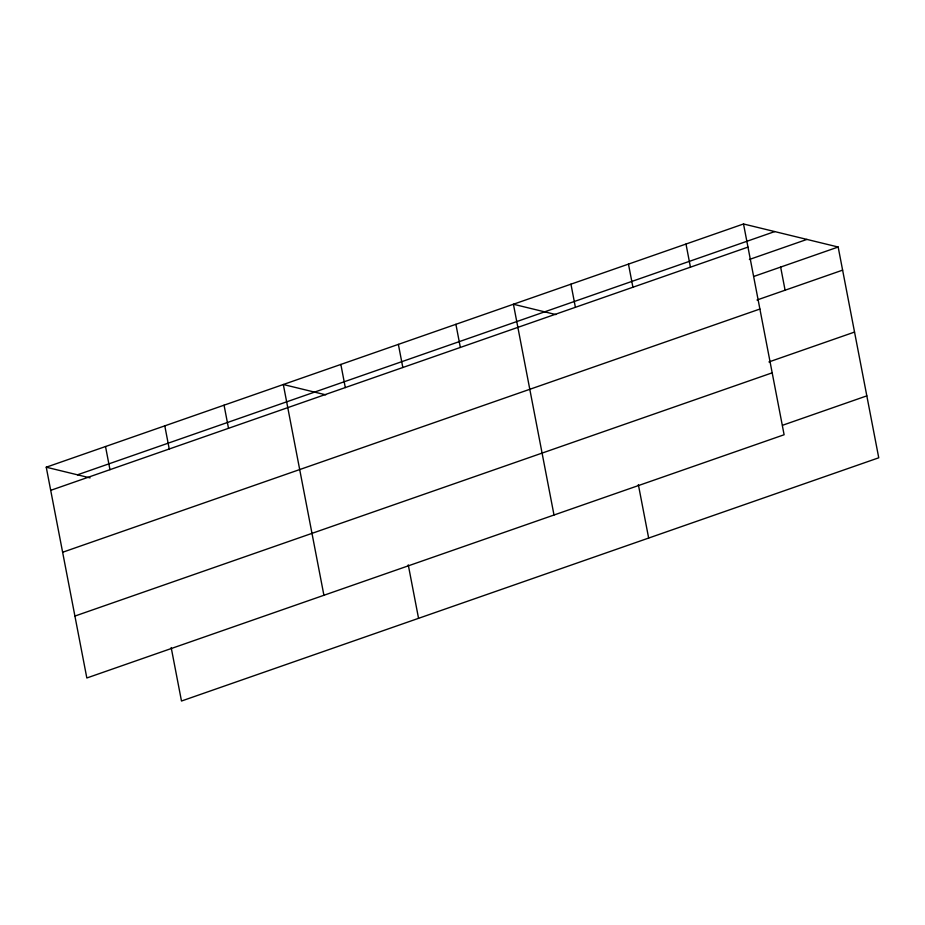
<?xml version="1.0" encoding="UTF-8"?>
<svg xmlns="http://www.w3.org/2000/svg" width="925" height="925" viewBox="0 0 925 925"><rect width="100%" height="100%" fill="white"/><g stroke="black" fill="none" stroke-linecap="round" stroke-linejoin="round"><path stroke-width="1.39" d="M743.515 223.977L784.111 434.75L86.834 677.979L46.25 467.206L743.515 223.977L838.166 247.021L878.75 457.794L181.485 701.023L171.183 647.546M77.48 474.814L774.745 231.574M50.702 490.342L747.978 247.102M749.4 259.474L806.924 239.413M753.887 276.413L838.166 247.021M756.997 300.012L842.617 270.146M62.634 552.26L759.899 309.031M768.918 361.941L854.538 332.075M74.913 616.062L772.178 372.833M782.55 425.269L866.829 395.865M555.844 314.569L513.421 304.244L554.006 515.017M325.75 394.836L283.316 384.511L323.912 595.284M46.25 467.206L90.072 477.878M780.642 267.082L785.094 290.219M685.992 244.038L690.443 267.175M628.468 264.111L632.92 287.236M638.354 484.584L648.656 538.061M570.945 284.172L575.396 307.308M455.898 324.305L460.349 347.442M398.374 344.377L402.826 367.502M408.26 564.851L418.551 618.328M340.851 364.438L345.303 387.575M224.058 405.185L228.51 428.321M164.789 425.858L169.24 448.995M105.519 446.532L109.971 469.669"/></g></svg>
